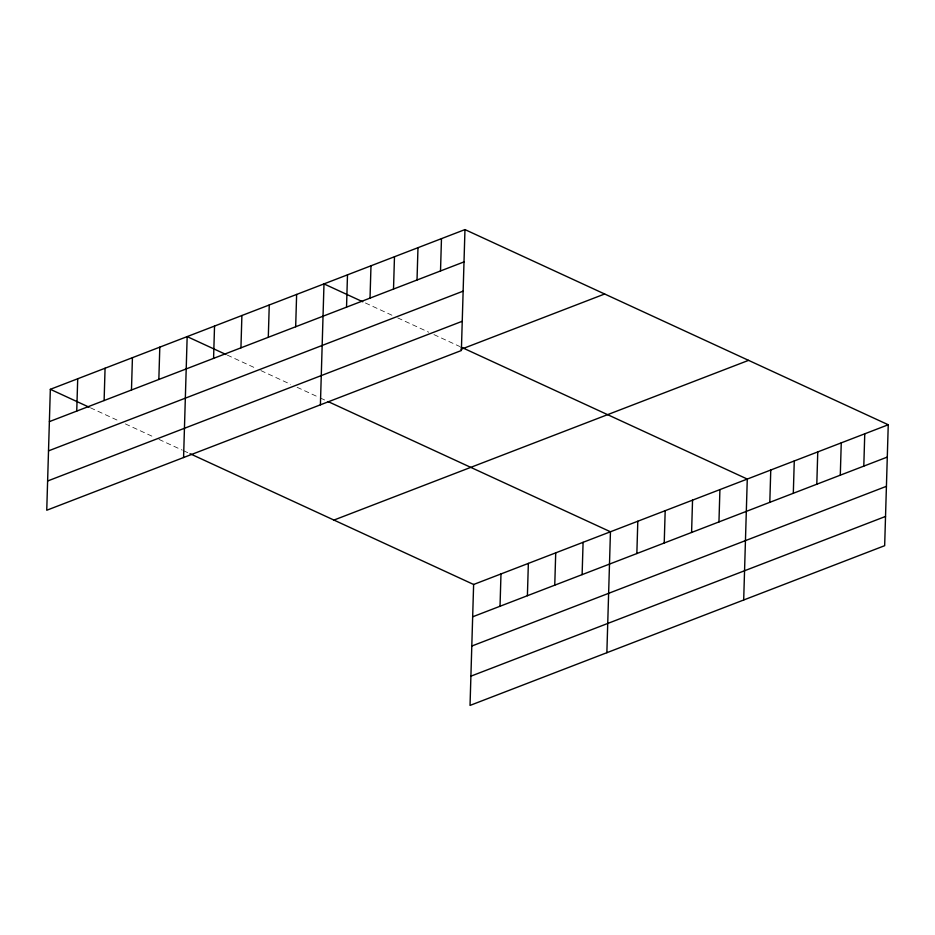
<?xml version="1.0" encoding="UTF-8"?>
<svg xmlns="http://www.w3.org/2000/svg" width="935" height="935" viewBox="0 0 935 935"><rect width="100%" height="100%" fill="white"/><g stroke="black" fill="none" stroke-linecap="round" stroke-linejoin="round"><path stroke-width="0.7" stroke-dasharray="4.67 3.51" d="M365.386 302.975L392.536 315.504M397.714 317.888L428.756 332.205M433.933 334.59L459.798 346.511M227.263 355.09L255.711 368.203M260.888 370.599L290.633 384.308M297.108 387.289L319.092 397.433M320.378 398.029L326.853 401.01M90.438 407.8L118.885 420.914M125.36 423.894L153.807 437.019M158.985 439.403L182.267 450.132M183.552 450.728L188.73 453.113"/><path stroke-width="1.4" d="M50.338 389.311L46.75 510.241L461.376 350.52L464.964 229.589L50.338 389.311L89.141 407.204M76.74 411.084L77.71 378.768M104.112 400.542L105.071 368.226M131.473 390L132.431 357.684M158.845 379.458L159.803 347.142M183.576 457.531L187.164 336.6L225.966 354.494M213.577 358.374L214.536 326.058M240.938 347.832L241.896 315.516M268.298 337.301L269.257 304.974M295.67 326.759L296.629 294.443M320.401 404.832L323.989 283.901L362.792 301.783M346.534 307.159L347.493 274.843M370.026 298.113L370.985 265.797M393.518 289.067L394.476 256.739M417.022 280.009L417.98 247.693M440.514 270.963L441.472 238.647M190.027 453.709L473.624 584.48L470.036 705.411L884.662 545.689L888.25 424.759L464.964 229.589M500.026 606.254L500.985 573.938M527.398 595.712L528.357 563.396M554.759 585.17L555.717 552.854M582.119 574.628L583.089 542.312M606.862 652.7L610.45 531.77L328.115 401.594M636.852 553.543L637.81 521.227M664.224 543.001L665.182 510.685M691.584 532.459L692.543 500.143M718.957 521.929L719.915 489.601M743.687 599.99L747.275 479.059L461.095 347.107M769.809 502.329L770.767 470.013M793.312 493.283L794.271 460.967M816.804 484.225L817.763 451.909M840.296 475.179L841.255 442.863M863.8 466.133L864.758 433.817M49.38 421.627L464.005 261.905M48.515 450.869L463.141 291.147M47.615 480.999L462.241 321.278M461.072 349.304L604.653 293.999M333.935 520.07L748.561 360.361M473.624 584.48L888.25 424.759M472.666 616.796L887.292 457.075M471.801 646.038L886.427 486.317M470.901 676.169L885.527 516.447"/></g></svg>
